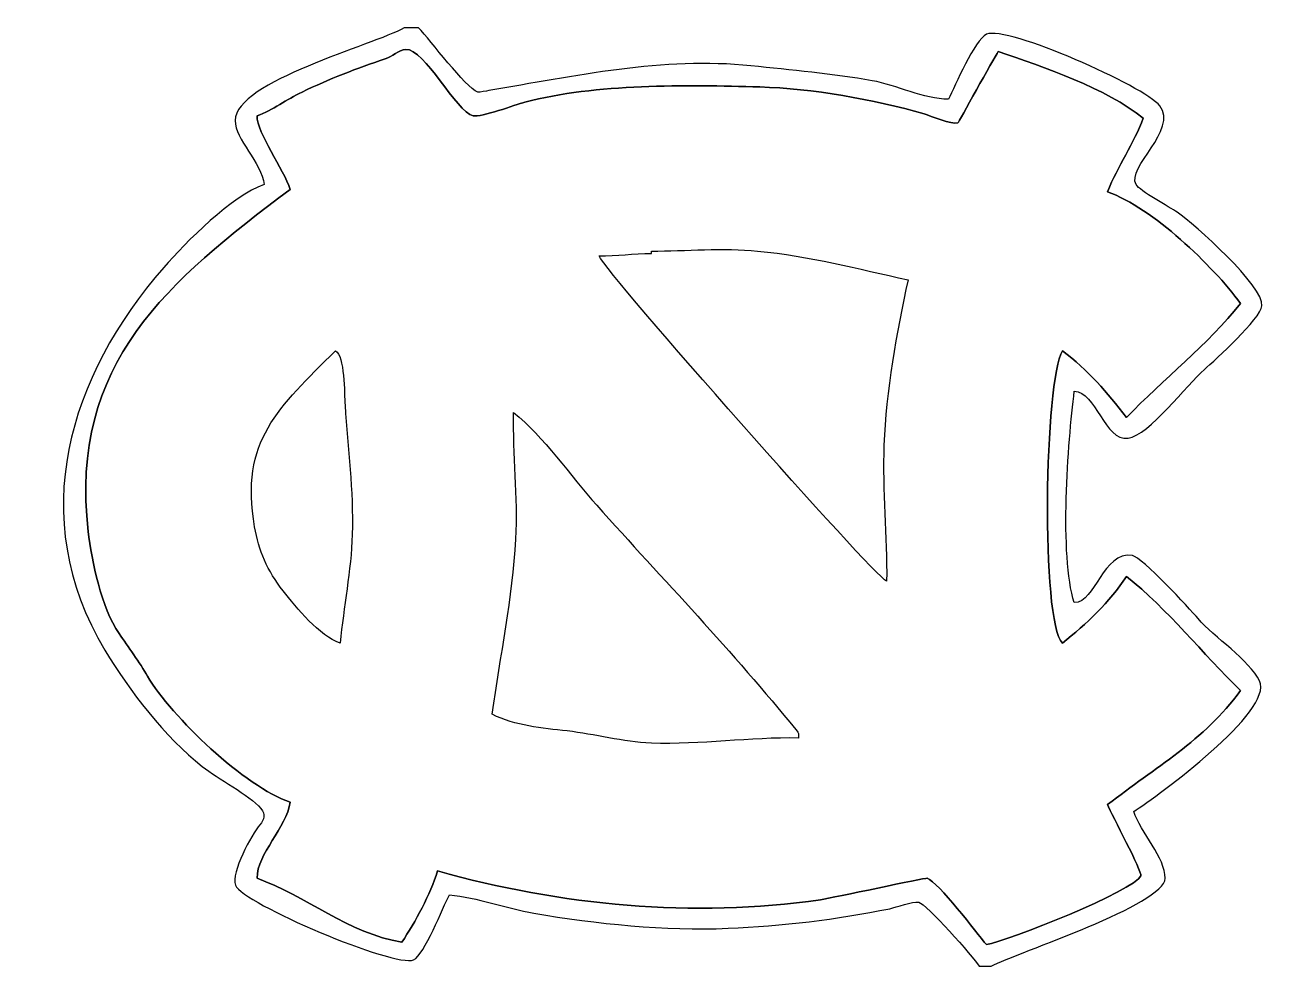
# Model space of a CAD drawing. Header units: inches. Extents: x -0.3 to 10.1, y 0 to 7.8.
import ezdxf

# ---------------------------------------------------------------- set-up
doc = ezdxf.new("R2010")
doc.units = ezdxf.units.IN
doc.layers.add('REGION_01_152B4E', color=7, linetype='Continuous')
doc.layers.add('REGION_02_4A9BD2', color=7, linetype='Continuous')

msp = doc.modelspace()

# ---------------------------------------------------------------- linework, layer by layer
at = {"layer": 'REGION_01_152B4E'}
for points in [[(2.964, 7.806), (2.846, 7.806)], [(7.628, 0), (7.727, 0)]]:
    msp.add_lwpolyline(points, dxfattribs=at)
for points, knots in [([(2.846, 7.806), (2.584, 7.661), (1.442, 7.363), (1.439, 7.035), (1.438, 6.881), (1.659, 6.688), (1.68, 6.502)], [0, 0, 0, 0, 1, 1, 1, 2, 2, 2, 2]), ([(7.372, 7.213), (7.168, 7.213), (6.942, 7.331), (6.739, 7.367), (6.413, 7.424), (6.063, 7.456), (5.729, 7.491), (5.007, 7.567), (4.253, 7.403), (3.55, 7.285), (3.533, 7.282), (3.472, 7.268), (3.458, 7.273), (3.352, 7.311), (3.066, 7.705), (2.964, 7.806)], [0, 0, 0, 0, 1, 1, 1, 2, 2, 2, 3, 3, 3, 4, 4, 4, 5, 5, 5, 5]), ([(8.419, 4.783), (8.6, 4.783), (8.669, 4.365), (8.867, 4.393), (9.041, 4.417), (9.357, 4.836), (9.501, 4.964), (9.594, 5.046), (9.967, 5.385), (9.98, 5.494), (10, 5.651), (9.418, 6.176), (9.276, 6.272), (9.214, 6.314), (8.961, 6.453), (8.933, 6.502), (8.851, 6.645), (9.286, 6.956), (9.13, 7.158), (9.008, 7.317), (7.858, 7.831), (7.69, 7.753), (7.59, 7.706), (7.427, 7.324), (7.372, 7.213)], [0, 0, 0, 0, 1, 1, 1, 2, 2, 2, 3, 3, 3, 4, 4, 4, 5, 5, 5, 6, 6, 6, 7, 7, 7, 8, 8, 8, 8]), ([(1.621, 7.075), (1.752, 7.123), (1.869, 7.212), (1.996, 7.273), (2.218, 7.379), (2.455, 7.473), (2.688, 7.549), (2.748, 7.569), (2.794, 7.621), (2.859, 7.627), (3.011, 7.639), (3.279, 7.106), (3.419, 7.075), (3.484, 7.061), (3.77, 7.167), (3.849, 7.188), (4.443, 7.345), (5.188, 7.332), (5.803, 7.315), (6.237, 7.303), (6.752, 7.211), (7.171, 7.091), (7.224, 7.075), (7.399, 7.001), (7.451, 7.016), (7.454, 7.017), (7.746, 7.548), (7.787, 7.609)], [0, 0, 0, 0, 1, 1, 1, 2, 2, 2, 3, 3, 3, 4, 4, 4, 5, 5, 5, 6, 6, 6, 7, 7, 7, 8, 8, 8, 9, 9, 9, 9]), ([(1.68, 6.502), (1.414, 6.413), (1.028, 6.022), (0.845, 5.813), (0.058, 4.909), (-0.309, 3.74), (0.356, 2.628), (0.557, 2.292), (0.859, 1.904), (1.166, 1.66), (1.293, 1.559), (1.555, 1.426), (1.653, 1.31), (1.693, 1.263), (1.681, 1.22), (1.645, 1.176), (1.576, 1.091), (1.402, 0.779), (1.443, 0.672), (1.499, 0.522), (2.768, -0.017), (2.924, 0.052), (3.011, 0.09), (3.169, 0.492), (3.221, 0.593)], [0, 0, 0, 0, 1, 1, 1, 2, 2, 2, 3, 3, 3, 4, 4, 4, 5, 5, 5, 6, 6, 6, 7, 7, 7, 8, 8, 8, 8]), ([(1.897, 1.364), (1.523, 1.488), (0.907, 2.076), (0.711, 2.411), (0.644, 2.526), (0.549, 2.657), (0.474, 2.767), (0.326, 2.984), (0.247, 3.363), (0.217, 3.617), (0.055, 5.018), (0.885, 5.703), (1.897, 6.462)], [0, 0, 0, 0, 1, 1, 1, 2, 2, 2, 3, 3, 3, 4, 4, 4, 4]), ([(8.913, 1.285), (9.118, 1.421), (10.08, 2.119), (9.96, 2.372), (9.878, 2.545), (9.58, 2.737), (9.449, 2.891), (9.376, 2.976), (8.983, 3.404), (8.902, 3.416), (8.655, 3.453), (8.597, 3.024), (8.419, 3.024)], [0, 0, 0, 0, 1, 1, 1, 2, 2, 2, 3, 3, 3, 4, 4, 4, 4]), ([(8.696, 1.344), (8.729, 1.257), (8.986, 0.789), (8.972, 0.751), (8.927, 0.628), (7.861, 0.208), (7.688, 0.178)], [0, 0, 0, 0, 1, 1, 1, 2, 2, 2, 2]), ([(7.727, 0), (7.951, 0.112), (9.172, 0.513), (9.175, 0.731), (9.178, 0.897), (8.97, 1.115), (8.913, 1.285)], [0, 0, 0, 0, 1, 1, 1, 2, 2, 2, 2]), ([(7.688, 0.178), (7.607, 0.276), (7.289, 0.699), (7.194, 0.731), (7.182, 0.735), (6.411, 0.568), (6.308, 0.552), (5.253, 0.395), (4.136, 0.507), (3.123, 0.791)], [0, 0, 0, 0, 1, 1, 1, 2, 2, 2, 3, 3, 3, 3]), ([(3.221, 0.593), (3.453, 0.57), (3.691, 0.481), (3.925, 0.44), (4.444, 0.35), (5.014, 0.293), (5.54, 0.314), (5.985, 0.331), (6.444, 0.389), (6.884, 0.477), (6.941, 0.489), (7.074, 0.539), (7.125, 0.531), (7.184, 0.522), (7.58, 0.072), (7.628, 0)], [0, 0, 0, 0, 1, 1, 1, 2, 2, 2, 3, 3, 3, 4, 4, 4, 5, 5, 5, 5])]:
    msp.add_open_spline(points, degree=3, knots=knots, dxfattribs=at)
for points in [[(7.787, 7.609), (8.161, 7.484), (8.689, 7.302), (8.992, 7.055)], [(1.897, 6.462), (1.843, 6.632), (1.621, 6.931), (1.621, 7.075)], [(8.992, 7.055), (8.917, 6.847), (8.778, 6.655), (8.696, 6.443)], [(8.696, 6.443), (9.073, 6.307), (9.567, 5.832), (9.802, 5.514)], [(9.802, 5.514), (9.531, 5.171), (9.158, 4.881), (8.854, 4.565)], [(8.32, 5.119), (8.171, 4.877), (8.139, 2.869), (8.32, 2.688)], [(8.854, 4.565), (8.692, 4.773), (8.536, 4.961), (8.32, 5.119)], [(8.419, 3.024), (8.294, 3.416), (8.366, 4.358), (8.419, 4.783)], [(8.32, 2.688), (8.518, 2.845), (8.713, 3.03), (8.854, 3.241)], [(8.854, 3.241), (9.197, 2.97), (9.487, 2.597), (9.802, 2.292)], [(9.802, 2.292), (9.496, 1.873), (9.093, 1.653), (8.696, 1.344)], [(1.621, 0.731), (1.621, 0.934), (1.868, 1.152), (1.897, 1.364)], [(2.826, 0.198), (2.389, 0.27), (2.02, 0.587), (1.621, 0.731)], [(3.123, 0.791), (3.061, 0.596), (2.939, 0.367), (2.826, 0.198)]]:
    msp.add_open_spline(points, degree=3, dxfattribs=at)
at = {"layer": 'REGION_02_4A9BD2'}
for points, knots in [([(7.787, 7.609), (7.746, 7.548), (7.454, 7.017), (7.451, 7.016), (7.399, 7.001), (7.224, 7.075), (7.171, 7.091), (6.752, 7.211), (6.237, 7.303), (5.803, 7.315), (5.188, 7.332), (4.443, 7.345), (3.849, 7.188), (3.77, 7.167), (3.484, 7.061), (3.419, 7.075), (3.279, 7.106), (3.011, 7.639), (2.859, 7.627), (2.794, 7.621), (2.748, 7.569), (2.688, 7.549), (2.455, 7.473), (2.218, 7.379), (1.996, 7.273), (1.869, 7.212), (1.752, 7.123), (1.621, 7.075)], [0, 0, 0, 0, 1, 1, 1, 2, 2, 2, 3, 3, 3, 4, 4, 4, 5, 5, 5, 6, 6, 6, 7, 7, 7, 8, 8, 8, 9, 9, 9, 9]), ([(1.897, 6.462), (0.885, 5.703), (0.055, 5.018), (0.217, 3.617), (0.247, 3.363), (0.326, 2.984), (0.474, 2.767), (0.549, 2.657), (0.644, 2.526), (0.711, 2.411), (0.907, 2.076), (1.523, 1.488), (1.897, 1.364)], [0, 0, 0, 0, 1, 1, 1, 2, 2, 2, 3, 3, 3, 4, 4, 4, 4]), ([(4.901, 5.949), (5.187, 5.95), (5.501, 5.977), (5.785, 5.95), (6.22, 5.908), (6.616, 5.801), (7.036, 5.711)], [0, 0, 0, 0, 1, 1, 1, 2, 2, 2, 2]), ([(7.036, 5.711), (6.943, 5.275), (6.852, 4.78), (6.836, 4.335), (6.822, 3.955), (6.864, 3.576), (6.858, 3.202)], [0, 0, 0, 0, 1, 1, 1, 2, 2, 2, 2]), ([(2.312, 2.688), (2.142, 2.744), (1.948, 2.982), (1.838, 3.123), (1.708, 3.288), (1.635, 3.458), (1.601, 3.656), (1.477, 4.372), (1.8, 4.646), (2.273, 5.119)], [0, 0, 0, 0, 1, 1, 1, 2, 2, 2, 3, 3, 3, 3]), ([(2.273, 5.119), (2.351, 5.08), (2.347, 4.764), (2.353, 4.667), (2.377, 4.302), (2.424, 3.962), (2.413, 3.591), (2.404, 3.291), (2.342, 2.988), (2.312, 2.688)], [0, 0, 0, 0, 1, 1, 1, 2, 2, 2, 3, 3, 3, 3]), ([(3.577, 2.095), (3.645, 2.581), (3.747, 3.062), (3.774, 3.552), (3.793, 3.906), (3.749, 4.256), (3.755, 4.605)], [0, 0, 0, 0, 1, 1, 1, 2, 2, 2, 2]), ([(3.755, 4.605), (4.007, 4.408), (4.228, 4.078), (4.447, 3.834), (4.997, 3.22), (5.584, 2.609), (6.102, 1.968), (6.119, 1.947), (6.126, 1.945), (6.126, 1.917), (6.126, 1.911), (6.126, 1.904), (6.126, 1.897)], [0, 0, 0, 0, 1, 1, 1, 2, 2, 2, 3, 3, 3, 4, 4, 4, 4]), ([(6.126, 1.897), (5.723, 1.905), (5.313, 1.84), (4.901, 1.855), (4.663, 1.864), (4.431, 1.93), (4.201, 1.956), (3.99, 1.98), (3.771, 1.998), (3.577, 2.095)], [0, 0, 0, 0, 1, 1, 1, 2, 2, 2, 3, 3, 3, 3]), ([(7.688, 0.178), (7.861, 0.208), (8.927, 0.628), (8.972, 0.751), (8.986, 0.789), (8.729, 1.257), (8.696, 1.344)], [0, 0, 0, 0, 1, 1, 1, 2, 2, 2, 2]), ([(3.123, 0.791), (4.136, 0.507), (5.253, 0.395), (6.308, 0.552), (6.411, 0.568), (7.182, 0.735), (7.194, 0.731), (7.289, 0.699), (7.607, 0.276), (7.688, 0.178)], [0, 0, 0, 0, 1, 1, 1, 2, 2, 2, 3, 3, 3, 3])]:
    msp.add_open_spline(points, degree=3, knots=knots, dxfattribs=at)
for points in [[(8.992, 7.055), (8.689, 7.302), (8.161, 7.484), (7.787, 7.609)], [(1.621, 7.075), (1.621, 6.931), (1.843, 6.632), (1.897, 6.462)], [(8.696, 6.443), (8.778, 6.655), (8.917, 6.847), (8.992, 7.055)], [(9.802, 5.514), (9.567, 5.832), (9.073, 6.307), (8.696, 6.443)], [(4.466, 5.909), (4.614, 5.906), (4.753, 5.932), (4.901, 5.929)], [(4.901, 5.929), (4.901, 5.935), (4.901, 5.942), (4.901, 5.949)], [(6.858, 3.202), (6.741, 3.26), (4.545, 5.743), (4.466, 5.909)], [(8.854, 4.565), (9.158, 4.881), (9.531, 5.171), (9.802, 5.514)], [(8.32, 2.688), (8.139, 2.869), (8.171, 4.877), (8.32, 5.119)], [(8.32, 5.119), (8.536, 4.961), (8.692, 4.773), (8.854, 4.565)], [(8.854, 3.241), (8.713, 3.03), (8.518, 2.845), (8.32, 2.688)], [(9.802, 2.292), (9.487, 2.597), (9.197, 2.97), (8.854, 3.241)], [(8.696, 1.344), (9.093, 1.653), (9.496, 1.873), (9.802, 2.292)], [(1.897, 1.364), (1.868, 1.152), (1.621, 0.934), (1.621, 0.731)], [(1.621, 0.731), (2.02, 0.587), (2.389, 0.27), (2.826, 0.198)], [(2.826, 0.198), (2.939, 0.367), (3.061, 0.596), (3.123, 0.791)]]:
    msp.add_open_spline(points, degree=3, dxfattribs=at)

doc.saveas('drawing.dxf')
